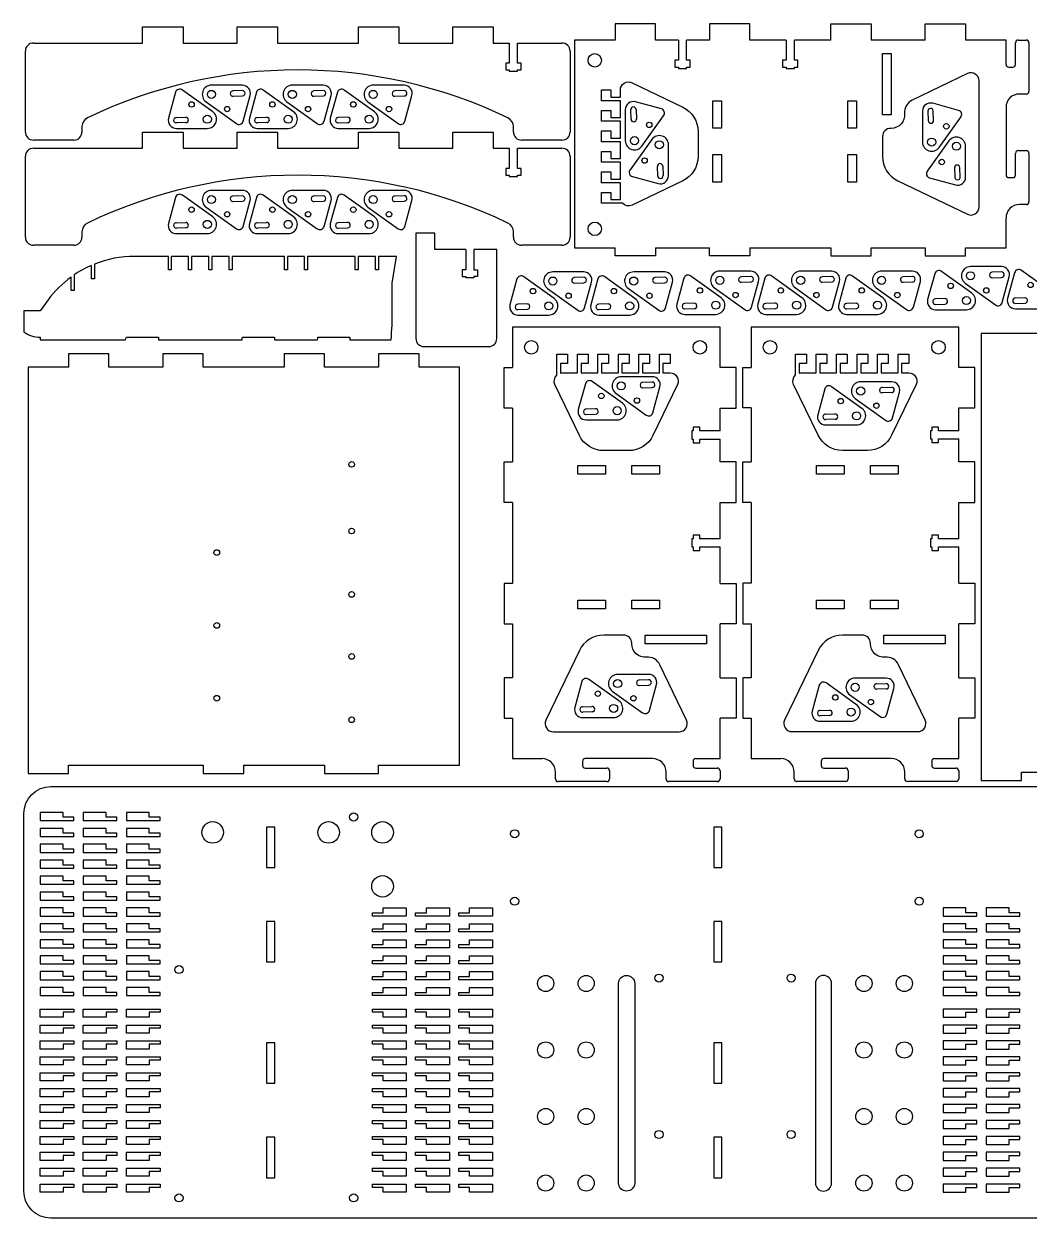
# Model space of a CAD drawing. Header units: millimetres. Extents: x 4 to 798, y 4 to 448.
# Drawn here: x 4.3 to 377.1, y 5.3 to 448.1 of the extents above; entities that cross this region are included whole.
import ezdxf

# ---------------------------------------------------------------- set-up
doc = ezdxf.new("R2010")
doc.units = ezdxf.units.MM
doc.layers.get('0').update_dxf_attribs({"linetype": 'CONTINUOUS'})

msp = doc.modelspace()

# ---------------------------------------------------------------- linework, layer by layer
for p, q in [((223.55, 448.09), (223.55, 442.09)), ((238.55, 448.09), (223.55, 448.09)), ((238.55, 442.09), (238.55, 448.09)), ((258.55, 448.09), (258.55, 442.09)), ((273.55, 448.09), (258.55, 448.09)), ((273.55, 442.09), (273.55, 448.09)), ((303.55, 442.09), (303.55, 448.09)), ((303.55, 448.09), (318.55, 448.09)), ((318.55, 448.09), (318.55, 442.09)), ((338.55, 442.09), (338.55, 448.09)), ((338.55, 448.09), (353.55, 448.09)), ((353.55, 448.09), (353.55, 442.09)), ((48.38, 447), (63.38, 447)), ((48.38, 441), (48.38, 447)), ((63.38, 447), (63.38, 441)), ((83.38, 447), (98.38, 447)), ((83.38, 441), (83.38, 447)), ((98.38, 447), (98.38, 441)), ((128.38, 447), (143.38, 447)), ((128.38, 441), (128.38, 447)), ((143.38, 447), (143.38, 441)), ((163.38, 447), (178.38, 447)), ((163.38, 441), (163.38, 447)), ((178.38, 447), (178.38, 441)), ((7.88, 441), (48.38, 441)), ((63.38, 441), (83.38, 441)), ((98.38, 441), (128.38, 441)), ((143.38, 441), (163.38, 441)), ((178.38, 441), (184.33, 441)), ((184.33, 441), (184.33, 433.5)), ((187.43, 441), (203.88, 441)), ((187.43, 433.5), (187.43, 441)), ((208.55, 442.09), (208.55, 365.09)), ((223.55, 442.09), (208.55, 442.09)), ((247.05, 442.09), (238.55, 442.09)), ((247.05, 442.09), (247.05, 434.59)), ((250.05, 434.59), (250.05, 442.09)), ((258.55, 442.09), (250.05, 442.09)), ((287.05, 442.09), (273.55, 442.09)), ((287.05, 442.09), (287.05, 434.59)), ((290.05, 434.59), (290.05, 442.09)), ((303.55, 442.09), (290.05, 442.09)), ((338.55, 442.09), (318.55, 442.09)), ((368.55, 442.09), (353.55, 442.09)), ((368.55, 433.09), (368.55, 442.09)), ((372.05, 433.09), (372.05, 441.09)), ((373.05, 442.09), (376.05, 442.09)), ((377.05, 441.09), (377.05, 423.09)), ((4.88, 408), (4.88, 438)), ((206.88, 438), (206.88, 408)), ((245.7, 434.59), (245.7, 432.09)), ((247.05, 434.59), (245.7, 434.59)), ((251.4, 434.59), (250.05, 434.59)), ((251.4, 432.09), (251.4, 434.59)), ((285.7, 434.59), (285.7, 432.09)), ((287.05, 434.59), (285.7, 434.59)), ((291.4, 434.59), (290.05, 434.59)), ((291.4, 432.09), (291.4, 434.59)), ((322.75, 414.36), (322.75, 437.09)), ((322.75, 437.09), (325.95, 437.09)), ((325.95, 437.09), (325.95, 414.36)), ((183.03, 433.5), (183.03, 431)), ((184.33, 433.5), (183.03, 433.5)), ((183.03, 431), (184.33, 431)), ((184.33, 431), (184.33, 430.5)), ((184.33, 430.5), (187.43, 430.5)), ((188.73, 433.5), (187.43, 433.5)), ((187.43, 431), (188.73, 431)), ((187.43, 430.5), (187.43, 431)), ((188.73, 431), (188.73, 433.5)), ((245.7, 432.09), (247.05, 432.09)), ((247.05, 432.09), (247.05, 431.59)), ((247.05, 431.59), (250.05, 431.59)), ((250.05, 431.59), (250.05, 432.09)), ((250.05, 432.09), (251.4, 432.09)), ((285.7, 432.09), (287.05, 432.09)), ((287.05, 432.09), (287.05, 431.59)), ((287.05, 431.59), (288.55, 431.59)), ((288.55, 431.59), (290.05, 431.59)), ((290.05, 431.59), (290.05, 432.09)), ((290.05, 432.09), (291.4, 432.09)), ((369.55, 432.09), (371.05, 432.09)), ((376.05, 422.09), (373.55, 422.09)), ((229.49, 412.75), (229.37, 416.24)), ((231.37, 416.31), (231.49, 412.82)), ((368.55, 417.09), (368.55, 392.09)), ((60.84, 413.35), (64.34, 413.47)), ((90.84, 413.35), (94.34, 413.47)), ((325.95, 414.36), (322.75, 414.36)), ((25.88, 410), (25.88, 408)), ((48.38, 408), (63.38, 408)), ((48.38, 402), (48.38, 408)), ((64.41, 411.47), (60.91, 411.35)), ((63.38, 408), (63.38, 402)), ((83.38, 408), (98.38, 408)), ((83.38, 402), (83.38, 408)), ((94.41, 411.47), (90.91, 411.35)), ((98.38, 408), (98.38, 402)), ((128.38, 408), (143.38, 408)), ((128.38, 402), (128.38, 408)), ((143.38, 408), (143.38, 402)), ((163.38, 408), (178.38, 408)), ((163.38, 402), (163.38, 408)), ((178.38, 408), (178.38, 402)), ((185.88, 408), (185.88, 410)), ((22.88, 405), (7.88, 405)), ((203.88, 405), (188.88, 405)), ((4.88, 369), (4.88, 399)), ((7.88, 402), (48.38, 402)), ((63.38, 402), (83.38, 402)), ((98.38, 402), (128.38, 402)), ((143.38, 402), (163.38, 402)), ((178.38, 402), (184.33, 402)), ((184.33, 402), (184.33, 394.5)), ((187.43, 402), (203.88, 402)), ((187.43, 394.5), (187.43, 402)), ((206.88, 399), (206.88, 369)), ((372.05, 392.09), (372.05, 400.09)), ((373.05, 401.09), (376.05, 401.09)), ((377.05, 400.09), (377.05, 382.09)), ((183.03, 394.5), (183.03, 392)), ((184.33, 394.5), (183.03, 394.5)), ((188.73, 394.5), (187.43, 394.5)), ((188.73, 392), (188.73, 394.5)), ((239.37, 391.75), (239.25, 395.25)), ((241.25, 395.32), (241.37, 391.82)), ((183.03, 392), (184.33, 392)), ((184.33, 392), (184.33, 391.5)), ((184.33, 391.5), (187.43, 391.5)), ((187.43, 392), (188.73, 392)), ((187.43, 391.5), (187.43, 392)), ((369.55, 391.09), (371.05, 391.09)), ((376.05, 381.09), (373.55, 381.09)), ((60.84, 374.35), (64.34, 374.47)), ((64.41, 372.47), (60.91, 372.35)), ((90.84, 374.35), (94.34, 374.47)), ((94.41, 372.47), (90.91, 372.35)), ((368.55, 365.09), (368.55, 376.09)), ((25.88, 371), (25.88, 369)), ((156.7, 370.45), (149.7, 370.45)), ((149.7, 370.45), (149.7, 331.45)), ((156.7, 364.45), (156.7, 370.45)), ((185.88, 369), (185.88, 371)), ((22.88, 366), (7.88, 366)), ((168.2, 364.45), (156.7, 364.45)), ((168.2, 364.45), (168.2, 356.95)), ((171.2, 364.45), (171.2, 356.95)), ((179.7, 364.45), (171.2, 364.45)), ((179.7, 331.45), (179.7, 364.45)), ((203.88, 366), (188.88, 366)), ((208.55, 365.09), (223.55, 365.09)), ((223.55, 362.09), (223.55, 365.09)), ((238.55, 365.09), (258.55, 365.09)), ((238.55, 365.09), (238.55, 362.09)), ((258.55, 362.09), (258.55, 365.09)), ((273.55, 365.09), (303.55, 365.09)), ((273.55, 365.09), (273.55, 362.09)), ((303.55, 365.09), (303.55, 362.09)), ((318.55, 365.09), (338.55, 365.09)), ((318.55, 362.09), (318.55, 365.09)), ((338.55, 365.09), (338.55, 362.09)), ((353.55, 365.09), (368.55, 365.09)), ((353.55, 362.09), (353.55, 365.09)), ((238.55, 362.09), (223.55, 362.09)), ((273.55, 362.09), (258.55, 362.09)), ((303.55, 362.09), (318.55, 362.09)), ((338.55, 362.09), (353.55, 362.09)), ((168.2, 356.95), (166.85, 356.95)), ((166.85, 356.95), (166.85, 354.45)), ((166.85, 354.45), (168.2, 354.45)), ((168.2, 354.45), (168.2, 353.95)), ((171.2, 356.95), (172.55, 356.95)), ((171.2, 354.45), (171.2, 353.95)), ((172.55, 354.45), (171.2, 354.45)), ((172.55, 356.95), (172.55, 354.45)), ((171.2, 353.95), (168.2, 353.95)), ((185.49, 335.67), (185.49, 320.67)), ((262.49, 335.67), (185.49, 335.67)), ((262.49, 320.67), (262.49, 335.67)), ((274, 335.69), (274, 320.69)), ((351, 335.69), (274, 335.69)), ((351, 320.69), (351, 335.69)), ((152.7, 328.45), (176.7, 328.45)), ((182.49, 305.67), (182.49, 320.67)), ((182.49, 320.67), (185.49, 320.67)), ((268.49, 320.67), (262.49, 320.67)), ((268.49, 305.67), (268.49, 320.67)), ((271, 305.69), (271, 320.69)), ((271, 320.69), (274, 320.69)), ((357, 320.69), (351, 320.69)), ((357, 305.69), (357, 320.69)), ((322.6, 313.26), (326.1, 313.38)), ((326.17, 311.38), (322.67, 311.26)), ((185.49, 305.67), (182.49, 305.67)), ((185.49, 305.67), (185.49, 285.67)), ((262.49, 305.67), (268.49, 305.67)), ((262.49, 297.17), (262.49, 305.67)), ((274, 305.69), (271, 305.69)), ((274, 305.69), (274, 285.69)), ((351, 305.69), (357, 305.69)), ((351, 297.19), (351, 305.69)), ((301.6, 303.37), (305.1, 303.5)), ((305.17, 301.5), (301.67, 301.38)), ((252.49, 297.17), (251.99, 297.17)), ((251.99, 297.17), (251.99, 294.17)), ((252.49, 298.52), (252.49, 297.17)), ((254.99, 298.52), (252.49, 298.52)), ((254.99, 297.17), (254.99, 298.52)), ((262.49, 297.17), (254.99, 297.17)), ((341, 297.19), (340.5, 297.19)), ((340.5, 297.19), (340.5, 294.19)), ((341, 298.54), (341, 297.19)), ((343.5, 298.54), (341, 298.54)), ((343.5, 297.19), (343.5, 298.54)), ((351, 297.19), (343.5, 297.19)), ((251.99, 294.17), (252.49, 294.17)), ((252.49, 294.17), (252.49, 292.82)), ((252.49, 292.82), (254.99, 292.82)), ((254.99, 292.82), (254.99, 294.17)), ((254.99, 294.17), (262.49, 294.17)), ((262.49, 285.67), (262.49, 294.17)), ((340.5, 294.19), (341, 294.19)), ((341, 294.19), (341, 292.84)), ((341, 292.84), (343.5, 292.84)), ((343.5, 292.84), (343.5, 294.19)), ((343.5, 294.19), (351, 294.19)), ((351, 285.69), (351, 294.19)), ((182.49, 270.67), (182.49, 285.67)), ((182.49, 285.67), (185.49, 285.67)), ((268.49, 285.67), (262.49, 285.67)), ((268.49, 270.67), (268.49, 285.67)), ((271, 270.69), (271, 285.69)), ((271, 285.69), (274, 285.69)), ((357, 285.69), (351, 285.69)), ((357, 270.69), (357, 285.69)), ((185.49, 270.67), (182.49, 270.67)), ((185.49, 270.67), (185.49, 240.67)), ((262.49, 270.67), (268.49, 270.67)), ((262.49, 257.17), (262.49, 270.67)), ((274, 270.69), (271, 270.69)), ((274, 270.69), (274, 240.69)), ((351, 270.69), (357, 270.69)), ((351, 257.19), (351, 270.69)), ((251.99, 257.17), (251.99, 255.67)), ((252.49, 257.17), (251.99, 257.17)), ((252.49, 258.52), (252.49, 257.17)), ((254.99, 258.52), (252.49, 258.52)), ((254.99, 257.17), (254.99, 258.52)), ((262.49, 257.17), (254.99, 257.17)), ((340.5, 257.19), (340.5, 255.69)), ((341, 257.19), (340.5, 257.19)), ((341, 258.54), (341, 257.19)), ((343.5, 258.54), (341, 258.54)), ((343.5, 257.19), (343.5, 258.54)), ((351, 257.19), (343.5, 257.19)), ((251.99, 255.67), (251.99, 254.17)), ((251.99, 254.17), (252.49, 254.17)), ((252.49, 254.17), (252.49, 252.82)), ((252.49, 252.82), (254.99, 252.82)), ((254.99, 254.17), (262.49, 254.17)), ((254.99, 252.82), (254.99, 254.17)), ((262.49, 240.67), (262.49, 254.17)), ((340.5, 255.69), (340.5, 254.19)), ((340.5, 254.19), (341, 254.19)), ((341, 254.19), (341, 252.84)), ((341, 252.84), (343.5, 252.84)), ((343.5, 254.19), (351, 254.19)), ((343.5, 252.84), (343.5, 254.19)), ((351, 240.69), (351, 254.19)), ((182.49, 240.67), (182.49, 225.67)), ((185.49, 240.67), (182.49, 240.67)), ((262.49, 240.67), (268.49, 240.67)), ((268.49, 240.67), (268.49, 225.67)), ((271, 240.69), (271, 225.69)), ((274, 240.69), (271, 240.69)), ((351, 240.69), (357, 240.69)), ((357, 240.69), (357, 225.69)), ((182.49, 225.67), (185.49, 225.67)), ((185.49, 225.67), (185.49, 205.67)), ((234.76, 221.47), (257.49, 221.47)), ((234.76, 218.27), (234.76, 221.47)), ((257.49, 221.47), (257.49, 218.27)), ((268.49, 225.67), (262.49, 225.67)), ((262.49, 205.67), (262.49, 225.67)), ((271, 225.69), (274, 225.69)), ((274, 225.69), (274, 205.69)), ((323.27, 221.49), (346, 221.49)), ((323.27, 218.29), (323.27, 221.49)), ((346, 221.49), (346, 218.29)), ((357, 225.69), (351, 225.69)), ((351, 205.69), (351, 225.69)), ((257.49, 218.27), (234.76, 218.27)), ((346, 218.29), (323.27, 218.29)), ((182.49, 205.67), (182.49, 190.67)), ((185.49, 205.67), (182.49, 205.67)), ((262.49, 205.67), (268.49, 205.67)), ((268.49, 205.67), (268.49, 190.67)), ((271, 205.69), (271, 190.69)), ((274, 205.69), (271, 205.69)), ((351, 205.69), (357, 205.69)), ((357, 205.69), (357, 190.69)), ((320.55, 203.4), (324.05, 203.52)), ((324.12, 201.52), (320.62, 201.4)), ((211.5, 194.9), (215, 195.02)), ((182.49, 190.67), (185.49, 190.67)), ((185.49, 190.67), (185.49, 175.67)), ((215.07, 193.03), (211.57, 192.9)), ((268.49, 190.67), (262.49, 190.67)), ((262.49, 175.67), (262.49, 190.67)), ((271, 190.69), (274, 190.69)), ((274, 190.69), (274, 175.69)), ((299.56, 193.52), (303.06, 193.64)), ((303.13, 191.64), (299.63, 191.52)), ((357, 190.69), (351, 190.69)), ((351, 175.69), (351, 190.69)), ((185.49, 175.67), (196.49, 175.67)), ((211.49, 174.67), (211.49, 173.17)), ((237.49, 175.67), (212.49, 175.67)), ((252.49, 174.67), (252.49, 173.17)), ((253.49, 175.67), (262.49, 175.67)), ((274, 175.69), (285, 175.69)), ((300, 174.69), (300, 173.19)), ((326, 175.69), (301, 175.69)), ((341, 174.69), (341, 173.19)), ((342, 175.69), (351, 175.69)), ((201.49, 168.17), (201.49, 170.67)), ((212.49, 172.17), (220.49, 172.17)), ((221.49, 171.17), (221.49, 168.17)), ((242.49, 168.17), (242.49, 170.67)), ((253.49, 172.17), (261.49, 172.17)), ((262.49, 171.17), (262.49, 168.17)), ((290, 168.19), (290, 170.69)), ((301, 172.19), (309, 172.19)), ((310, 171.19), (310, 168.19)), ((331, 168.19), (331, 170.69)), ((342, 172.19), (350, 172.19)), ((351, 171.19), (351, 168.19)), ((220.49, 167.17), (202.49, 167.17)), ((261.49, 167.17), (243.49, 167.17)), ((309, 167.19), (291, 167.19)), ((350, 167.19), (332, 167.19))]:
    msp.add_line(p, q)
for points in [[(325.95, 409.36), (325.75, 409.36, 0.414214), (322.75, 406.36), (322.75, 398.96, 0.288166), (328.41, 389.95), (354.25, 377.52, 0.552594), (358.55, 380.22), (358.55, 426.95, 0.552594), (354.25, 429.66), (333.74, 419.79, 0.31341), (330.93, 414.82, -0.441601)], [(71.9, 419.19), (83.13, 411.15, 0.537195), (85.66, 411.99), (88.26, 421.57, 0.494316), (85.37, 425.35), (73.88, 425.35, 0.729126)], [(101.9, 419.19), (113.13, 411.15, 0.537195), (115.66, 411.99), (118.26, 421.57, 0.494316), (115.37, 425.35), (103.88, 425.35, 0.729126)], [(131.9, 419.19), (143.13, 411.15, 0.537195), (145.66, 411.99), (148.26, 421.57, 0.494316), (145.37, 425.35), (133.88, 425.35, 0.729126)], [(226.32, 381.58), (218.55, 381.58), (218.55, 385.58), (222.05, 385.58), (222.05, 382.93), (225.62, 382.93, -0.055203), (225.55, 383.59), (225.55, 389.18), (218.55, 389.18), (218.55, 393.18), (222.05, 393.18), (222.05, 390.53), (225.55, 390.53), (225.55, 396.78), (218.55, 396.78), (218.55, 400.78), (222.05, 400.78), (222.05, 398.13), (225.55, 398.13), (225.55, 404.38), (218.55, 404.38), (218.55, 408.38), (222.05, 408.38), (222.05, 405.73), (225.55, 405.73), (225.55, 411.98), (218.55, 411.98), (218.55, 415.98), (222.05, 415.98), (222.05, 413.33), (225.55, 413.33), (225.55, 419.58), (218.55, 419.58), (218.55, 423.58), (222.05, 423.58), (222.05, 420.93), (225.55, 420.93), (225.55, 423.58, -0.552594), (229.85, 426.29), (248.68, 417.22, -0.288166), (254.35, 408.21), (254.35, 398.96, -0.288166), (248.68, 389.95), (229.85, 380.89, -0.333259)], [(74.35, 415.52), (63.12, 423.56, 0.537195), (60.59, 422.72), (57.98, 413.14, 0.494316), (60.88, 409.35), (72.37, 409.35, 0.729126)], [(85.33, 423.35), (81.84, 423.23, 1), (81.91, 421.23), (85.4, 421.36, 1)], [(104.35, 415.52), (93.12, 423.56, 0.537195), (90.59, 422.72), (87.98, 413.14, 0.494316), (90.88, 409.35), (102.37, 409.35, 0.729126)], [(115.33, 423.35), (111.84, 423.23, 1), (111.91, 421.23), (115.4, 421.36, 1)], [(134.35, 415.52), (123.12, 423.56, 0.537195), (120.59, 422.72), (117.98, 413.14, 0.494316), (120.88, 409.35), (132.37, 409.35, 0.729126)], [(145.33, 423.35), (141.84, 423.23, 1), (141.91, 421.23), (145.4, 421.36, 1)], [(233.54, 402.81), (241.58, 414.04, 0.537195), (240.74, 416.57), (231.16, 419.17, 0.494316), (227.37, 416.28), (227.37, 404.79, 0.729126)], [(343.73, 402.27), (351.77, 413.5, 0.537195), (350.93, 416.03), (341.35, 418.64, 0.494316), (337.56, 415.74), (337.56, 404.25, 0.729126)], [(339.56, 415.71), (339.68, 412.21, 1), (341.68, 412.28), (341.56, 415.78, 1)], [(120.91, 411.35), (124.41, 411.47, 1), (124.34, 413.47), (120.84, 413.35, 1)], [(237.21, 405.26), (229.17, 394.03, 0.537195), (230, 391.5), (239.59, 388.89, 0.494316), (243.37, 391.79), (243.37, 403.28, 0.729126)], [(347.4, 404.72), (339.36, 393.49, 0.537195), (340.2, 390.96), (349.78, 388.36, 0.494316), (353.56, 391.25), (353.56, 402.74, 0.729126)], [(351.56, 391.29), (351.44, 394.78, 1), (349.44, 394.71), (349.56, 391.22, 1)], [(71.9, 380.19), (83.13, 372.15, 0.537195), (85.66, 372.99), (88.26, 382.57, 0.494316), (85.37, 386.35), (73.88, 386.35, 0.729126)], [(101.9, 380.19), (113.13, 372.15, 0.537195), (115.66, 372.99), (118.26, 382.57, 0.494316), (115.37, 386.35), (103.88, 386.35, 0.729126)], [(131.9, 380.19), (143.13, 372.15, 0.537195), (145.66, 372.99), (148.26, 382.57, 0.494316), (145.37, 386.35), (133.88, 386.35, 0.729126)], [(74.35, 376.52), (63.12, 384.56, 0.537195), (60.59, 383.72), (57.98, 374.14, 0.494316), (60.88, 370.35), (72.37, 370.35, 0.729126)], [(85.33, 384.35), (81.84, 384.23, 1), (81.91, 382.23), (85.4, 382.36, 1)], [(104.35, 376.52), (93.12, 384.56, 0.537195), (90.59, 383.72), (87.98, 374.14, 0.494316), (90.88, 370.35), (102.37, 370.35, 0.729126)], [(115.33, 384.35), (111.84, 384.23, 1), (111.91, 382.23), (115.4, 382.36, 1)], [(134.35, 376.52), (123.12, 384.56, 0.537195), (120.59, 383.72), (117.98, 374.14, 0.494316), (120.88, 370.35), (132.37, 370.35, 0.729126)], [(145.33, 384.35), (141.84, 384.23, 1), (141.91, 382.23), (145.4, 382.36, 1)], [(120.91, 372.35), (124.41, 372.47, 1), (124.34, 374.47), (120.84, 374.35, 1)], [(108.44, 356.9), (108.44, 361.9), (102.04, 361.9), (102.04, 356.9), (100.94, 356.9), (100.94, 361.9), (81.52, 361.9), (81.52, 356.9), (80.42, 356.9), (80.42, 361.9), (74.02, 361.9), (74.02, 356.9), (72.92, 356.9), (72.92, 361.9), (66.52, 361.9), (66.52, 356.9), (65.42, 356.9), (65.42, 361.9), (59.02, 361.9), (59.02, 356.9), (57.92, 356.9), (57.92, 361.9), (45.42, 361.9, 0.095947), (30.49, 359.01), (30.49, 353.55), (29.39, 353.55), (29.39, 358.55, 0.045774), (22.99, 355.02), (22.99, 349.24), (21.89, 349.24), (21.89, 354.24, 0.075555), (13.34, 345.79), (10.34, 341.76), (4.34, 341.76), (4.34, 333.94, 0.165039), (10.34, 331.9), (10.34, 330.9), (42.04, 330.9, 0.007846), (42.37, 331.9), (54.22, 331.9), (54.22, 330.9), (85.23, 330.9, 0.003335), (85.37, 331.9), (97.22, 331.9), (97.22, 330.9), (113.26, 330.9, 0.002428), (113.37, 331.9), (125.22, 331.9), (125.22, 330.9), (140.51, 330.9, 0.02108), (140.96, 341.9), (140.96, 351.9), (142.46, 361.9), (135.82, 361.9), (135.82, 356.9), (134.72, 356.9), (134.72, 361.9), (128.32, 361.9), (128.32, 356.9), (127.22, 356.9), (127.22, 361.9), (109.54, 361.9), (109.54, 356.9)], [(200.96, 346.3), (189.74, 354.34, 0.537195), (187.2, 353.51), (184.6, 343.93, 0.494316), (187.49, 340.14), (198.99, 340.14, 0.729126)], [(198.51, 349.98), (209.74, 341.93, 0.537195), (212.27, 342.77), (214.88, 352.35, 0.494316), (211.98, 356.14), (200.49, 356.14, 0.729126)], [(230.96, 346.3), (219.74, 354.34, 0.537195), (217.2, 353.51), (214.6, 343.93, 0.494316), (217.49, 340.14), (228.99, 340.14, 0.729126)], [(228.51, 349.98), (239.74, 341.93, 0.537195), (242.27, 342.77), (244.88, 352.35, 0.494316), (241.98, 356.14), (230.49, 356.14, 0.729126)], [(262.87, 346.56), (251.65, 354.61, 0.537195), (249.11, 353.77), (246.51, 344.19, 0.494316), (249.4, 340.4), (260.9, 340.4, 0.729126)], [(260.42, 350.24), (271.65, 342.19, 0.537195), (274.18, 343.03), (276.79, 352.61, 0.494316), (273.89, 356.4), (262.4, 356.4, 0.729126)], [(273.86, 354.4), (270.36, 354.28, 1), (270.43, 352.28), (273.93, 352.4, 1)], [(292.87, 346.56), (281.65, 354.61, 0.537195), (279.11, 353.77), (276.51, 344.19, 0.494316), (279.4, 340.4), (290.9, 340.4, 0.729126)], [(290.42, 350.24), (301.65, 342.19, 0.537195), (304.18, 343.03), (306.79, 352.61, 0.494316), (303.89, 356.4), (292.4, 356.4, 0.729126)], [(303.86, 354.4), (300.36, 354.28, 1), (300.43, 352.28), (303.93, 352.4, 1)], [(322.87, 346.56), (311.65, 354.61, 0.537195), (309.11, 353.77), (306.51, 344.19, 0.494316), (309.4, 340.4), (320.9, 340.4, 0.729126)], [(320.42, 350.24), (331.65, 342.19, 0.537195), (334.18, 343.03), (336.79, 352.61, 0.494316), (333.89, 356.4), (322.4, 356.4, 0.729126)], [(333.86, 354.4), (330.36, 354.28, 1), (330.43, 352.28), (333.93, 352.4, 1)], [(355.85, 348.27), (344.62, 356.31, 0.537195), (342.09, 355.48), (339.49, 345.89, 0.494316), (342.38, 342.11), (353.87, 342.11, 0.729126)], [(353.4, 351.94), (364.63, 343.9, 0.537195), (367.16, 344.74), (369.77, 354.32, 0.494316), (366.87, 358.11), (355.38, 358.11, 0.729126)], [(366.84, 356.11), (363.34, 355.99, 1), (363.41, 353.99), (366.91, 354.11, 1)], [(385.49, 348.61), (374.26, 356.65, 0.537195), (371.73, 355.81), (369.13, 346.23, 0.494316), (372.02, 342.44), (383.51, 342.44, 0.729126)], [(211.95, 354.14), (208.45, 354.02, 1), (208.52, 352.02), (212.02, 352.14, 1)], [(241.95, 354.14), (238.45, 354.02, 1), (238.52, 352.02), (242.02, 352.14, 1)], [(342.41, 344.11), (345.91, 344.23, 1), (345.84, 346.23), (342.35, 346.11, 1)], [(372.06, 344.44), (375.55, 344.56, 1), (375.48, 346.56), (371.99, 346.44, 1)], [(187.53, 342.14), (191.02, 342.26, 1), (190.95, 344.26), (187.46, 344.14, 1)], [(217.53, 342.14), (221.02, 342.26, 1), (220.95, 344.26), (217.46, 344.14, 1)], [(249.44, 342.4), (252.94, 342.52, 1), (252.87, 344.52), (249.37, 344.4, 1)], [(279.44, 342.4), (282.94, 342.52, 1), (282.87, 344.52), (279.37, 344.4, 1)], [(309.44, 342.4), (312.94, 342.52, 1), (312.87, 344.52), (309.37, 344.4, 1)], [(201.99, 317.9), (201.99, 325.67), (205.99, 325.67), (205.99, 322.17), (203.34, 322.17), (203.34, 318.6, -0.055203), (203.99, 318.67), (209.59, 318.67), (209.59, 325.67), (213.59, 325.67), (213.59, 322.17), (210.94, 322.17), (210.94, 318.67), (217.19, 318.67), (217.19, 325.67), (221.19, 325.67), (221.19, 322.17), (218.54, 322.17), (218.54, 318.67), (224.79, 318.67), (224.79, 325.67), (228.79, 325.67), (228.79, 322.17), (226.14, 322.17), (226.14, 318.67), (232.39, 318.67), (232.39, 325.67), (236.39, 325.67), (236.39, 322.17), (233.74, 322.17), (233.74, 318.67), (239.99, 318.67), (239.99, 325.67), (243.99, 325.67), (243.99, 322.17), (241.34, 322.17), (241.34, 318.67), (243.99, 318.67, -0.552594), (246.69, 314.37), (237.62, 295.54, -0.288166), (228.61, 289.87), (219.36, 289.87, -0.288166), (210.35, 295.54), (201.29, 314.37, -0.333259)], [(290.5, 317.92), (290.5, 325.69), (294.5, 325.69), (294.5, 322.19), (291.85, 322.19), (291.85, 318.62, -0.055203), (292.5, 318.69), (298.1, 318.69), (298.1, 325.69), (302.1, 325.69), (302.1, 322.19), (299.45, 322.19), (299.45, 318.69), (305.7, 318.69), (305.7, 325.69), (309.7, 325.69), (309.7, 322.19), (307.05, 322.19), (307.05, 318.69), (313.3, 318.69), (313.3, 325.69), (317.3, 325.69), (317.3, 322.19), (314.65, 322.19), (314.65, 318.69), (320.9, 318.69), (320.9, 325.69), (324.9, 325.69), (324.9, 322.19), (322.25, 322.19), (322.25, 318.69), (328.5, 318.69), (328.5, 325.69), (332.5, 325.69), (332.5, 322.19), (329.85, 322.19), (329.85, 318.69), (332.5, 318.69, -0.552594), (335.2, 314.39), (326.14, 295.56, -0.288166), (317.13, 289.89), (307.88, 289.89, -0.288166), (298.87, 295.56), (289.8, 314.39, -0.333259)], [(226.31, 307.45), (215.08, 315.49, 0.537195), (212.55, 314.65), (209.94, 305.07, 0.494316), (212.84, 301.28), (224.33, 301.28, 0.729126)], [(223.86, 311.12), (235.09, 303.08, 0.537195), (237.62, 303.92), (240.23, 313.5, 0.494316), (237.33, 317.29), (225.84, 317.28, 0.729126)], [(237.3, 315.28), (233.8, 315.16, 1), (233.87, 313.16), (237.37, 313.29, 1)], [(312.66, 309.21), (323.89, 301.17, 0.537195), (326.42, 302.01), (329.03, 311.59, 0.494316), (326.13, 315.38), (314.64, 315.38, 0.729126)], [(315.11, 305.54), (303.88, 313.58, 0.537195), (301.35, 312.74), (298.74, 303.16, 0.494316), (301.64, 299.38), (313.13, 299.38, 0.729126)], [(212.87, 303.28), (216.37, 303.41, 1), (216.3, 305.4), (212.8, 305.28, 1)], [(229.76, 218.27), (229.76, 218.47, 0.414214), (226.76, 221.47), (219.36, 221.47, 0.288166), (210.35, 215.81), (197.92, 189.97, 0.552594), (200.62, 185.67), (247.35, 185.67, 0.552594), (250.06, 189.97), (240.19, 210.49, 0.31341), (235.22, 213.3, -0.441601)], [(318.27, 218.29), (318.27, 218.49, 0.414214), (315.27, 221.49), (307.88, 221.49, 0.288166), (298.87, 215.83), (286.43, 189.99, 0.552594), (289.14, 185.69), (335.87, 185.69, 0.552594), (338.57, 189.99), (328.7, 210.5, 0.31341), (323.73, 213.31, -0.441601)], [(225.01, 197.07), (213.78, 205.11, 0.537195), (211.25, 204.27), (208.64, 194.69, 0.494316), (211.54, 190.9), (223.03, 190.9, 0.729126)], [(222.55, 200.74), (233.78, 192.7, 0.537195), (236.32, 193.54), (238.92, 203.12, 0.494316), (236.03, 206.91), (224.53, 206.9, 0.729126)], [(235.99, 204.9), (232.49, 204.78, 1), (232.56, 202.78), (236.06, 202.91, 1)], [(313.07, 195.68), (301.84, 203.72, 0.537195), (299.31, 202.88), (296.7, 193.3, 0.494316), (299.6, 189.52), (311.09, 189.52, 0.729126)], [(310.61, 199.35), (321.84, 191.31, 0.537195), (324.38, 192.15), (326.98, 201.73, 0.494316), (324.09, 205.52), (312.59, 205.52, 0.729126)], [(518.95, 155.32), (518.95, 15.32, -0.414214), (508.95, 5.32), (14.35, 5.32, -0.414214), (4.35, 15.32), (4.35, 155.32, -0.414214), (14.35, 165.32), (508.95, 165.32, -0.414214)], [(230.85, 92.32), (230.85, 18.32, -1), (224.85, 18.32), (224.85, 92.32, -1)], [(297.85, 92.32), (297.85, 18.32, 1), (303.85, 18.32), (303.85, 92.32, 1)]]:
    msp.add_lwpolyline(points, format="xyb", close=True)
for points in [[(259.85, 409.41), (259.85, 419.61), (263.05, 419.61), (263.05, 409.41)], [(313.05, 419.61), (313.05, 409.41), (309.85, 409.41), (309.85, 419.61)], [(259.85, 399.61), (263.05, 399.61), (263.05, 389.41), (259.85, 389.41)], [(309.85, 399.61), (313.05, 399.61), (313.05, 389.41), (309.85, 389.41)], [(35.88, 325.79), (20.88, 325.79), (20.88, 320.79), (5.88, 320.79), (5.88, 170.12), (20.88, 170.12), (20.88, 173.22), (70.88, 173.22), (70.88, 170.12), (85.88, 170.12), (85.88, 173.22), (115.88, 173.22), (115.88, 170.12), (135.88, 170.12), (135.88, 173.22), (165.88, 173.22), (165.88, 320.79), (150.88, 320.79), (150.88, 325.79), (135.88, 325.79), (135.88, 320.79), (115.88, 320.79), (115.88, 325.79), (100.88, 325.79), (100.88, 320.79), (70.88, 320.79), (70.88, 325.79), (55.88, 325.79), (55.88, 320.79), (35.88, 320.79)], [(220.01, 284.37), (220.01, 281.17), (209.81, 281.17), (209.81, 284.37)], [(229.81, 284.37), (240.01, 284.37), (240.01, 281.17), (229.81, 281.17)], [(308.52, 284.39), (308.52, 281.19), (298.32, 281.19), (298.32, 284.39)], [(318.32, 284.39), (328.52, 284.39), (328.52, 281.19), (318.32, 281.19)], [(220.01, 234.37), (220.01, 231.17), (209.81, 231.17), (209.81, 234.37)], [(240.01, 231.17), (229.81, 231.17), (229.81, 234.37), (240.01, 234.37)], [(308.52, 234.39), (308.52, 231.19), (298.32, 231.19), (298.32, 234.39)], [(328.52, 231.19), (318.32, 231.19), (318.32, 234.39), (328.52, 234.39)], [(18.85, 155.72), (10.35, 155.72), (10.35, 152.72), (22.85, 152.72), (22.85, 153.92), (18.85, 153.92)], [(34.85, 155.72), (26.35, 155.72), (26.35, 152.72), (38.85, 152.72), (38.85, 153.92), (34.85, 153.92)], [(50.85, 155.72), (42.35, 155.72), (42.35, 152.72), (54.85, 152.72), (54.85, 153.92), (50.85, 153.92)], [(18.85, 149.82), (10.35, 149.82), (10.35, 146.82), (22.85, 146.82), (22.85, 148.02), (18.85, 148.02)], [(34.85, 149.82), (26.35, 149.82), (26.35, 146.82), (38.85, 146.82), (38.85, 148.02), (34.85, 148.02)], [(50.85, 149.82), (42.35, 149.82), (42.35, 146.82), (54.85, 146.82), (54.85, 148.02), (50.85, 148.02)], [(94.35, 150.32), (94.35, 135.32), (97.35, 135.32), (97.35, 150.32)], [(260.15, 150.32), (260.15, 135.32), (263.15, 135.32), (263.15, 150.32)], [(18.85, 143.92), (10.35, 143.92), (10.35, 140.92), (22.85, 140.92), (22.85, 142.12), (18.85, 142.12)], [(34.85, 143.92), (26.35, 143.92), (26.35, 140.92), (38.85, 140.92), (38.85, 142.12), (34.85, 142.12)], [(50.85, 143.92), (42.35, 143.92), (42.35, 140.92), (54.85, 140.92), (54.85, 142.12), (50.85, 142.12)], [(18.85, 138.02), (10.35, 138.02), (10.35, 135.02), (22.85, 135.02), (22.85, 136.22), (18.85, 136.22)], [(34.85, 138.02), (26.35, 138.02), (26.35, 135.02), (38.85, 135.02), (38.85, 136.22), (34.85, 136.22)], [(50.85, 138.02), (42.35, 138.02), (42.35, 135.02), (54.85, 135.02), (54.85, 136.22), (50.85, 136.22)], [(18.85, 132.12), (10.35, 132.12), (10.35, 129.12), (22.85, 129.12), (22.85, 130.32), (18.85, 130.32)], [(34.85, 132.12), (26.35, 132.12), (26.35, 129.12), (38.85, 129.12), (38.85, 130.32), (34.85, 130.32)], [(50.85, 132.12), (42.35, 132.12), (42.35, 129.12), (54.85, 129.12), (54.85, 130.32), (50.85, 130.32)], [(18.85, 126.22), (10.35, 126.22), (10.35, 123.22), (22.85, 123.22), (22.85, 124.42), (18.85, 124.42)], [(34.85, 126.22), (26.35, 126.22), (26.35, 123.22), (38.85, 123.22), (38.85, 124.42), (34.85, 124.42)], [(50.85, 126.22), (42.35, 126.22), (42.35, 123.22), (54.85, 123.22), (54.85, 124.42), (50.85, 124.42)], [(18.85, 120.32), (10.35, 120.32), (10.35, 117.32), (22.85, 117.32), (22.85, 118.52), (18.85, 118.52)], [(34.85, 120.32), (26.35, 120.32), (26.35, 117.32), (38.85, 117.32), (38.85, 118.52), (34.85, 118.52)], [(50.85, 120.32), (42.35, 120.32), (42.35, 117.32), (54.85, 117.32), (54.85, 118.52), (50.85, 118.52)], [(146.12, 120.32), (146.12, 117.32), (133.62, 117.32), (133.62, 118.52), (137.62, 118.52), (137.62, 120.32)], [(162.12, 120.32), (162.12, 117.32), (149.62, 117.32), (149.62, 118.52), (153.62, 118.52), (153.62, 120.32)], [(178.12, 120.32), (178.12, 117.32), (165.62, 117.32), (165.62, 118.52), (169.62, 118.52), (169.62, 120.32)], [(345.18, 120.32), (345.18, 117.32), (357.68, 117.32), (357.68, 118.52), (353.68, 118.52), (353.68, 120.32)], [(361.18, 120.32), (361.18, 117.32), (373.68, 117.32), (373.68, 118.52), (369.68, 118.52), (369.68, 120.32)], [(94.35, 115.32), (94.35, 100.32), (97.35, 100.32), (97.35, 115.32)], [(260.15, 115.32), (260.15, 100.32), (263.15, 100.32), (263.15, 115.32)], [(18.85, 114.42), (10.35, 114.42), (10.35, 111.42), (22.85, 111.42), (22.85, 112.62), (18.85, 112.62)], [(34.85, 114.42), (26.35, 114.42), (26.35, 111.42), (38.85, 111.42), (38.85, 112.62), (34.85, 112.62)], [(50.85, 114.42), (42.35, 114.42), (42.35, 111.42), (54.85, 111.42), (54.85, 112.62), (50.85, 112.62)], [(146.12, 114.42), (146.12, 111.42), (133.62, 111.42), (133.62, 112.62), (137.62, 112.62), (137.62, 114.42)], [(162.12, 114.42), (162.12, 111.42), (149.62, 111.42), (149.62, 112.62), (153.62, 112.62), (153.62, 114.42)], [(178.12, 114.42), (178.12, 111.42), (165.62, 111.42), (165.62, 112.62), (169.62, 112.62), (169.62, 114.42)], [(345.18, 114.42), (345.18, 111.42), (357.68, 111.42), (357.68, 112.62), (353.68, 112.62), (353.68, 114.42)], [(361.18, 114.42), (361.18, 111.42), (373.68, 111.42), (373.68, 112.62), (369.68, 112.62), (369.68, 114.42)], [(18.85, 108.52), (10.35, 108.52), (10.35, 105.52), (22.85, 105.52), (22.85, 106.72), (18.85, 106.72)], [(34.85, 108.52), (26.35, 108.52), (26.35, 105.52), (38.85, 105.52), (38.85, 106.72), (34.85, 106.72)], [(50.85, 108.52), (42.35, 108.52), (42.35, 105.52), (54.85, 105.52), (54.85, 106.72), (50.85, 106.72)], [(146.12, 108.52), (146.12, 105.52), (133.62, 105.52), (133.62, 106.72), (137.62, 106.72), (137.62, 108.52)], [(162.12, 108.52), (162.12, 105.52), (149.62, 105.52), (149.62, 106.72), (153.62, 106.72), (153.62, 108.52)], [(178.12, 108.52), (178.12, 105.52), (165.62, 105.52), (165.62, 106.72), (169.62, 106.72), (169.62, 108.52)], [(345.18, 108.52), (345.18, 105.52), (357.68, 105.52), (357.68, 106.72), (353.68, 106.72), (353.68, 108.52)], [(361.18, 108.52), (361.18, 105.52), (373.68, 105.52), (373.68, 106.72), (369.68, 106.72), (369.68, 108.52)], [(18.85, 102.62), (10.35, 102.62), (10.35, 99.62), (22.85, 99.62), (22.85, 100.82), (18.85, 100.82)], [(34.85, 102.62), (26.35, 102.62), (26.35, 99.62), (38.85, 99.62), (38.85, 100.82), (34.85, 100.82)], [(50.85, 102.62), (42.35, 102.62), (42.35, 99.62), (54.85, 99.62), (54.85, 100.82), (50.85, 100.82)], [(146.12, 102.62), (146.12, 99.62), (133.62, 99.62), (133.62, 100.82), (137.62, 100.82), (137.62, 102.62)], [(162.12, 102.62), (162.12, 99.62), (149.62, 99.62), (149.62, 100.82), (153.62, 100.82), (153.62, 102.62)], [(178.12, 102.62), (178.12, 99.62), (165.62, 99.62), (165.62, 100.82), (169.62, 100.82), (169.62, 102.62)], [(345.18, 102.62), (345.18, 99.62), (357.68, 99.62), (357.68, 100.82), (353.68, 100.82), (353.68, 102.62)], [(361.18, 102.62), (361.18, 99.62), (373.68, 99.62), (373.68, 100.82), (369.68, 100.82), (369.68, 102.62)], [(18.85, 96.72), (10.35, 96.72), (10.35, 93.72), (22.85, 93.72), (22.85, 94.92), (18.85, 94.92)], [(34.85, 96.72), (26.35, 96.72), (26.35, 93.72), (38.85, 93.72), (38.85, 94.92), (34.85, 94.92)], [(50.85, 96.72), (42.35, 96.72), (42.35, 93.72), (54.85, 93.72), (54.85, 94.92), (50.85, 94.92)], [(146.12, 96.72), (146.12, 93.72), (133.62, 93.72), (133.62, 94.92), (137.62, 94.92), (137.62, 96.72)], [(162.12, 96.72), (162.12, 93.72), (149.62, 93.72), (149.62, 94.92), (153.62, 94.92), (153.62, 96.72)], [(178.12, 96.72), (178.12, 93.72), (165.62, 93.72), (165.62, 94.92), (169.62, 94.92), (169.62, 96.72)], [(345.18, 96.72), (345.18, 93.72), (357.68, 93.72), (357.68, 94.92), (353.68, 94.92), (353.68, 96.72)], [(361.18, 96.72), (361.18, 93.72), (373.68, 93.72), (373.68, 94.92), (369.68, 94.92), (369.68, 96.72)], [(18.85, 90.82), (10.35, 90.82), (10.35, 87.82), (22.85, 87.82), (22.85, 89.02), (18.85, 89.02)], [(34.85, 90.82), (26.35, 90.82), (26.35, 87.82), (38.85, 87.82), (38.85, 89.02), (34.85, 89.02)], [(50.85, 90.82), (42.35, 90.82), (42.35, 87.82), (54.85, 87.82), (54.85, 89.02), (50.85, 89.02)], [(146.12, 90.82), (146.12, 87.82), (133.62, 87.82), (133.62, 89.02), (137.62, 89.02), (137.62, 90.82)], [(162.12, 90.82), (162.12, 87.82), (149.62, 87.82), (149.62, 89.02), (153.62, 89.02), (153.62, 90.82)], [(178.12, 90.82), (178.12, 87.82), (165.62, 87.82), (165.62, 89.02), (169.62, 89.02), (169.62, 90.82)], [(345.18, 90.82), (345.18, 87.82), (357.68, 87.82), (357.68, 89.02), (353.68, 89.02), (353.68, 90.82)], [(361.18, 90.82), (361.18, 87.82), (373.68, 87.82), (373.68, 89.02), (369.68, 89.02), (369.68, 90.82)], [(18.85, 79.82), (10.35, 79.82), (10.35, 82.82), (22.85, 82.82), (22.85, 81.62), (18.85, 81.62)], [(34.85, 79.82), (26.35, 79.82), (26.35, 82.82), (38.85, 82.82), (38.85, 81.62), (34.85, 81.62)], [(50.85, 79.82), (42.35, 79.82), (42.35, 82.82), (54.85, 82.82), (54.85, 81.62), (50.85, 81.62)], [(133.62, 81.62), (133.62, 82.82), (146.12, 82.82), (146.12, 79.82), (137.62, 79.82), (137.62, 81.62)], [(149.62, 81.62), (149.62, 82.82), (162.12, 82.82), (162.12, 79.82), (153.62, 79.82), (153.62, 81.62)], [(165.62, 81.62), (165.62, 82.82), (178.12, 82.82), (178.12, 79.82), (169.62, 79.82), (169.62, 81.62)], [(357.68, 81.62), (357.68, 82.82), (345.18, 82.82), (345.18, 79.82), (353.68, 79.82), (353.68, 81.62)], [(373.68, 81.62), (373.68, 82.82), (361.18, 82.82), (361.18, 79.82), (369.68, 79.82), (369.68, 81.62)], [(18.85, 73.92), (10.35, 73.92), (10.35, 76.92), (22.85, 76.92), (22.85, 75.72), (18.85, 75.72)], [(34.85, 73.92), (26.35, 73.92), (26.35, 76.92), (38.85, 76.92), (38.85, 75.72), (34.85, 75.72)], [(50.85, 73.92), (42.35, 73.92), (42.35, 76.92), (54.85, 76.92), (54.85, 75.72), (50.85, 75.72)], [(133.62, 75.72), (133.62, 76.92), (146.12, 76.92), (146.12, 73.92), (137.62, 73.92), (137.62, 75.72)], [(149.62, 75.72), (149.62, 76.92), (162.12, 76.92), (162.12, 73.92), (153.62, 73.92), (153.62, 75.72)], [(165.62, 75.72), (165.62, 76.92), (178.12, 76.92), (178.12, 73.92), (169.62, 73.92), (169.62, 75.72)], [(357.68, 75.72), (357.68, 76.92), (345.18, 76.92), (345.18, 73.92), (353.68, 73.92), (353.68, 75.72)], [(373.68, 75.72), (373.68, 76.92), (361.18, 76.92), (361.18, 73.92), (369.68, 73.92), (369.68, 75.72)], [(18.85, 68.02), (10.35, 68.02), (10.35, 71.02), (22.85, 71.02), (22.85, 69.82), (18.85, 69.82)], [(34.85, 68.02), (26.35, 68.02), (26.35, 71.02), (38.85, 71.02), (38.85, 69.82), (34.85, 69.82)], [(50.85, 68.02), (42.35, 68.02), (42.35, 71.02), (54.85, 71.02), (54.85, 69.82), (50.85, 69.82)], [(133.62, 69.82), (133.62, 71.02), (146.12, 71.02), (146.12, 68.02), (137.62, 68.02), (137.62, 69.82)], [(149.62, 69.82), (149.62, 71.02), (162.12, 71.02), (162.12, 68.02), (153.62, 68.02), (153.62, 69.82)], [(165.62, 69.82), (165.62, 71.02), (178.12, 71.02), (178.12, 68.02), (169.62, 68.02), (169.62, 69.82)], [(357.68, 69.82), (357.68, 71.02), (345.18, 71.02), (345.18, 68.02), (353.68, 68.02), (353.68, 69.82)], [(373.68, 69.82), (373.68, 71.02), (361.18, 71.02), (361.18, 68.02), (369.68, 68.02), (369.68, 69.82)], [(94.35, 70.32), (94.35, 55.32), (97.35, 55.32), (97.35, 70.32)], [(260.15, 70.32), (260.15, 55.32), (263.15, 55.32), (263.15, 70.32)], [(18.85, 62.12), (10.35, 62.12), (10.35, 65.12), (22.85, 65.12), (22.85, 63.92), (18.85, 63.92)], [(34.85, 62.12), (26.35, 62.12), (26.35, 65.12), (38.85, 65.12), (38.85, 63.92), (34.85, 63.92)], [(50.85, 62.12), (42.35, 62.12), (42.35, 65.12), (54.85, 65.12), (54.85, 63.92), (50.85, 63.92)], [(133.62, 63.92), (133.62, 65.12), (146.12, 65.12), (146.12, 62.12), (137.62, 62.12), (137.62, 63.92)], [(149.62, 63.92), (149.62, 65.12), (162.12, 65.12), (162.12, 62.12), (153.62, 62.12), (153.62, 63.92)], [(165.62, 63.92), (165.62, 65.12), (178.12, 65.12), (178.12, 62.12), (169.62, 62.12), (169.62, 63.92)], [(357.68, 63.92), (357.68, 65.12), (345.18, 65.12), (345.18, 62.12), (353.68, 62.12), (353.68, 63.92)], [(373.68, 63.92), (373.68, 65.12), (361.18, 65.12), (361.18, 62.12), (369.68, 62.12), (369.68, 63.92)], [(18.85, 56.22), (10.35, 56.22), (10.35, 59.22), (22.85, 59.22), (22.85, 58.02), (18.85, 58.02)], [(34.85, 56.22), (26.35, 56.22), (26.35, 59.22), (38.85, 59.22), (38.85, 58.02), (34.85, 58.02)], [(50.85, 56.22), (42.35, 56.22), (42.35, 59.22), (54.85, 59.22), (54.85, 58.02), (50.85, 58.02)], [(133.62, 58.02), (133.62, 59.22), (146.12, 59.22), (146.12, 56.22), (137.62, 56.22), (137.62, 58.02)], [(149.62, 58.02), (149.62, 59.22), (162.12, 59.22), (162.12, 56.22), (153.62, 56.22), (153.62, 58.02)], [(165.62, 58.02), (165.62, 59.22), (178.12, 59.22), (178.12, 56.22), (169.62, 56.22), (169.62, 58.02)], [(357.68, 58.02), (357.68, 59.22), (345.18, 59.22), (345.18, 56.22), (353.68, 56.22), (353.68, 58.02)], [(373.68, 58.02), (373.68, 59.22), (361.18, 59.22), (361.18, 56.22), (369.68, 56.22), (369.68, 58.02)], [(18.85, 50.32), (10.35, 50.32), (10.35, 53.32), (22.85, 53.32), (22.85, 52.12), (18.85, 52.12)], [(34.85, 50.32), (26.35, 50.32), (26.35, 53.32), (38.85, 53.32), (38.85, 52.12), (34.85, 52.12)], [(50.85, 50.32), (42.35, 50.32), (42.35, 53.32), (54.85, 53.32), (54.85, 52.12), (50.85, 52.12)], [(133.62, 52.12), (133.62, 53.32), (146.12, 53.32), (146.12, 50.32), (137.62, 50.32), (137.62, 52.12)], [(149.62, 52.12), (149.62, 53.32), (162.12, 53.32), (162.12, 50.32), (153.62, 50.32), (153.62, 52.12)], [(165.62, 52.12), (165.62, 53.32), (178.12, 53.32), (178.12, 50.32), (169.62, 50.32), (169.62, 52.12)], [(357.68, 52.12), (357.68, 53.32), (345.18, 53.32), (345.18, 50.32), (353.68, 50.32), (353.68, 52.12)], [(373.68, 52.12), (373.68, 53.32), (361.18, 53.32), (361.18, 50.32), (369.68, 50.32), (369.68, 52.12)], [(18.85, 44.42), (10.35, 44.42), (10.35, 47.42), (22.85, 47.42), (22.85, 46.22), (18.85, 46.22)], [(34.85, 44.42), (26.35, 44.42), (26.35, 47.42), (38.85, 47.42), (38.85, 46.22), (34.85, 46.22)], [(50.85, 44.42), (42.35, 44.42), (42.35, 47.42), (54.85, 47.42), (54.85, 46.22), (50.85, 46.22)], [(133.62, 46.22), (133.62, 47.42), (146.12, 47.42), (146.12, 44.42), (137.62, 44.42), (137.62, 46.22)], [(149.62, 46.22), (149.62, 47.42), (162.12, 47.42), (162.12, 44.42), (153.62, 44.42), (153.62, 46.22)], [(165.62, 46.22), (165.62, 47.42), (178.12, 47.42), (178.12, 44.42), (169.62, 44.42), (169.62, 46.22)], [(357.68, 46.22), (357.68, 47.42), (345.18, 47.42), (345.18, 44.42), (353.68, 44.42), (353.68, 46.22)], [(373.68, 46.22), (373.68, 47.42), (361.18, 47.42), (361.18, 44.42), (369.68, 44.42), (369.68, 46.22)], [(18.85, 38.52), (10.35, 38.52), (10.35, 41.52), (22.85, 41.52), (22.85, 40.32), (18.85, 40.32)], [(34.85, 38.52), (26.35, 38.52), (26.35, 41.52), (38.85, 41.52), (38.85, 40.32), (34.85, 40.32)], [(50.85, 38.52), (42.35, 38.52), (42.35, 41.52), (54.85, 41.52), (54.85, 40.32), (50.85, 40.32)], [(133.62, 40.32), (133.62, 41.52), (146.12, 41.52), (146.12, 38.52), (137.62, 38.52), (137.62, 40.32)], [(149.62, 40.32), (149.62, 41.52), (162.12, 41.52), (162.12, 38.52), (153.62, 38.52), (153.62, 40.32)], [(165.62, 40.32), (165.62, 41.52), (178.12, 41.52), (178.12, 38.52), (169.62, 38.52), (169.62, 40.32)], [(357.68, 40.32), (357.68, 41.52), (345.18, 41.52), (345.18, 38.52), (353.68, 38.52), (353.68, 40.32)], [(373.68, 40.32), (373.68, 41.52), (361.18, 41.52), (361.18, 38.52), (369.68, 38.52), (369.68, 40.32)], [(18.85, 32.62), (10.35, 32.62), (10.35, 35.62), (22.85, 35.62), (22.85, 34.42), (18.85, 34.42)], [(34.85, 32.62), (26.35, 32.62), (26.35, 35.62), (38.85, 35.62), (38.85, 34.42), (34.85, 34.42)], [(50.85, 32.62), (42.35, 32.62), (42.35, 35.62), (54.85, 35.62), (54.85, 34.42), (50.85, 34.42)], [(133.62, 34.42), (133.62, 35.62), (146.12, 35.62), (146.12, 32.62), (137.62, 32.62), (137.62, 34.42)], [(149.62, 34.42), (149.62, 35.62), (162.12, 35.62), (162.12, 32.62), (153.62, 32.62), (153.62, 34.42)], [(165.62, 34.42), (165.62, 35.62), (178.12, 35.62), (178.12, 32.62), (169.62, 32.62), (169.62, 34.42)], [(357.68, 34.42), (357.68, 35.62), (345.18, 35.62), (345.18, 32.62), (353.68, 32.62), (353.68, 34.42)], [(373.68, 34.42), (373.68, 35.62), (361.18, 35.62), (361.18, 32.62), (369.68, 32.62), (369.68, 34.42)], [(94.35, 35.32), (94.35, 20.32), (97.35, 20.32), (97.35, 35.32)], [(260.15, 35.32), (260.15, 20.32), (263.15, 20.32), (263.15, 35.32)], [(18.85, 26.72), (10.35, 26.72), (10.35, 29.72), (22.85, 29.72), (22.85, 28.52), (18.85, 28.52)], [(34.85, 26.72), (26.35, 26.72), (26.35, 29.72), (38.85, 29.72), (38.85, 28.52), (34.85, 28.52)], [(50.85, 26.72), (42.35, 26.72), (42.35, 29.72), (54.85, 29.72), (54.85, 28.52), (50.85, 28.52)], [(133.62, 28.52), (133.62, 29.72), (146.12, 29.72), (146.12, 26.72), (137.62, 26.72), (137.62, 28.52)], [(149.62, 28.52), (149.62, 29.72), (162.12, 29.72), (162.12, 26.72), (153.62, 26.72), (153.62, 28.52)], [(165.62, 28.52), (165.62, 29.72), (178.12, 29.72), (178.12, 26.72), (169.62, 26.72), (169.62, 28.52)], [(357.68, 28.52), (357.68, 29.72), (345.18, 29.72), (345.18, 26.72), (353.68, 26.72), (353.68, 28.52)], [(373.68, 28.52), (373.68, 29.72), (361.18, 29.72), (361.18, 26.72), (369.68, 26.72), (369.68, 28.52)], [(18.85, 20.82), (10.35, 20.82), (10.35, 23.82), (22.85, 23.82), (22.85, 22.62), (18.85, 22.62)], [(34.85, 20.82), (26.35, 20.82), (26.35, 23.82), (38.85, 23.82), (38.85, 22.62), (34.85, 22.62)], [(50.85, 20.82), (42.35, 20.82), (42.35, 23.82), (54.85, 23.82), (54.85, 22.62), (50.85, 22.62)], [(133.62, 22.62), (133.62, 23.82), (146.12, 23.82), (146.12, 20.82), (137.62, 20.82), (137.62, 22.62)], [(149.62, 22.62), (149.62, 23.82), (162.12, 23.82), (162.12, 20.82), (153.62, 20.82), (153.62, 22.62)], [(165.62, 22.62), (165.62, 23.82), (178.12, 23.82), (178.12, 20.82), (169.62, 20.82), (169.62, 22.62)], [(357.68, 22.62), (357.68, 23.82), (345.18, 23.82), (345.18, 20.82), (353.68, 20.82), (353.68, 22.62)], [(373.68, 22.62), (373.68, 23.82), (361.18, 23.82), (361.18, 20.82), (369.68, 20.82), (369.68, 22.62)], [(18.85, 14.92), (10.35, 14.92), (10.35, 17.92), (22.85, 17.92), (22.85, 16.72), (18.85, 16.72)], [(34.85, 14.92), (26.35, 14.92), (26.35, 17.92), (38.85, 17.92), (38.85, 16.72), (34.85, 16.72)], [(50.85, 14.92), (42.35, 14.92), (42.35, 17.92), (54.85, 17.92), (54.85, 16.72), (50.85, 16.72)], [(133.62, 16.72), (133.62, 17.92), (146.12, 17.92), (146.12, 14.92), (137.62, 14.92), (137.62, 16.72)], [(149.62, 16.72), (149.62, 17.92), (162.12, 17.92), (162.12, 14.92), (153.62, 14.92), (153.62, 16.72)], [(165.62, 16.72), (165.62, 17.92), (178.12, 17.92), (178.12, 14.92), (169.62, 14.92), (169.62, 16.72)], [(357.68, 16.72), (357.68, 17.92), (345.18, 17.92), (345.18, 14.92), (353.68, 14.92), (353.68, 16.72)], [(373.68, 16.72), (373.68, 17.92), (361.18, 17.92), (361.18, 14.92), (369.68, 14.92), (369.68, 16.72)]]:
    msp.add_lwpolyline(points, close=True)
msp.add_lwpolyline([(389.37, 333.32), (359.37, 333.32), (359.37, 167.62), (374.27, 167.62), (374.27, 170.72), (424.37, 170.72)])
for centre, radius in [((216.05, 434.59), 2.5), ((73.88, 421.95), 1.5), ((103.88, 421.95), 1.5), ((133.88, 421.95), 1.5), ((66.52, 418.21), 1), ((79.73, 416.5), 1), ((96.52, 418.21), 1), ((109.73, 416.5), 1), ((126.52, 418.21), 1), ((139.73, 416.5), 1), ((72.37, 412.75), 1.5), ((102.37, 412.75), 1.5), ((132.37, 412.75), 1.5), ((236.23, 410.64), 1), ((346.42, 410.1), 1), ((230.77, 404.79), 1.5), ((239.97, 403.28), 1.5), ((340.96, 404.25), 1.5), ((350.16, 402.74), 1.5), ((234.52, 397.43), 1), ((344.71, 396.89), 1), ((73.88, 382.95), 1.5), ((103.88, 382.95), 1.5), ((133.88, 382.95), 1.5), ((66.52, 379.21), 1), ((79.73, 377.5), 1), ((96.52, 379.21), 1), ((109.73, 377.5), 1), ((126.52, 379.21), 1), ((139.73, 377.5), 1), ((72.37, 373.75), 1.5), ((102.37, 373.75), 1.5), ((132.37, 373.75), 1.5), ((216.05, 372.09), 2.5), ((200.49, 352.74), 1.5), ((230.49, 352.74), 1.5), ((262.4, 353), 1.5), ((292.4, 353), 1.5), ((322.4, 353), 1.5), ((355.38, 354.71), 1.5), ((193.13, 349), 1), ((223.13, 349), 1), ((255.04, 349.26), 1), ((285.04, 349.26), 1), ((315.04, 349.26), 1), ((348.02, 350.96), 1), ((361.23, 349.25), 1), ((377.66, 351.3), 1), ((206.34, 347.28), 1), ((236.34, 347.28), 1), ((268.25, 347.54), 1), ((298.25, 347.54), 1), ((328.25, 347.54), 1), ((353.87, 345.51), 1.5), ((198.98, 343.54), 1.5), ((228.98, 343.54), 1.5), ((260.9, 343.8), 1.5), ((290.9, 343.8), 1.5), ((320.9, 343.8), 1.5), ((192.49, 328.17), 2.5), ((254.99, 328.17), 2.5), ((281, 328.19), 2.5), ((343.5, 328.19), 2.5), ((225.84, 313.88), 1.5), ((218.48, 310.14), 1), ((314.64, 311.98), 1.5), ((224.33, 304.68), 1.5), ((231.69, 308.43), 1), ((307.28, 308.23), 1), ((320.49, 306.52), 1), ((313.13, 302.78), 1.5), ((125.88, 284.77), 1.05), ((125.88, 260.07), 1.05), ((75.88, 252.07), 1.05), ((125.88, 236.57), 1.05), ((75.88, 225.07), 1.05), ((125.88, 213.57), 1.05), ((224.53, 203.5), 1.5), ((217.18, 199.76), 1), ((305.24, 198.37), 1), ((312.59, 202.12), 1.5), ((75.88, 198.07), 1.05), ((223.03, 194.3), 1.5), ((230.38, 198.05), 1), ((318.45, 196.66), 1), ((125.88, 190.07), 1.05), ((311.09, 192.92), 1.5), ((126.62, 154.05), 1.5), ((74.35, 148.32), 4), ((117.35, 148.32), 4), ((137.35, 148.32), 4), ((186.35, 147.82), 1.5), ((336.35, 147.82), 1.5), ((137.35, 128.32), 4), ((186.35, 122.82), 1.5), ((336.35, 122.82), 1.5), ((61.85, 97.47), 1.5), ((197.85, 92.32), 3), ((212.85, 92.32), 3), ((239.85, 94.32), 1.5), ((288.85, 94.32), 1.5), ((315.85, 92.32), 3), ((330.85, 92.32), 3), ((197.85, 67.66), 3), ((212.85, 67.66), 3), ((315.85, 67.66), 3), ((330.85, 67.66), 3), ((197.85, 42.99), 3), ((212.85, 42.99), 3), ((315.85, 42.99), 3), ((330.85, 42.99), 3), ((239.85, 36.32), 1.5), ((288.85, 36.32), 1.5), ((197.85, 18.32), 3), ((212.85, 18.32), 3), ((315.85, 18.32), 3), ((330.85, 18.32), 3), ((61.85, 12.82), 1.5), ((126.62, 12.82), 1.5)]:
    msp.add_circle(centre, radius)
for centre, radius, start, end in [((7.88, 438), 3, 90, 180), ((203.88, 438), 3, 0, 90), ((373.05, 441.09), 1, 90, 180), ((376.05, 441.09), 1, 0, 90), ((105.88, 251), 180, 64.3341, 115.6659), ((369.55, 433.09), 1, 180, 270), ((371.05, 433.09), 1, -90, 0), ((373.55, 417.09), 5, 90, 180), ((376.05, 423.09), 1, -90, 0), ((230.37, 416.28), 1, 2, 182), ((29.47, 410), 3.59, 115.6659, 180), ((60.88, 412.35), 1, 92, 272), ((64.38, 412.47), 1, -88, 92), ((90.88, 412.35), 1, 92, 272), ((94.38, 412.47), 1, -88, 92), ((182.28, 410), 3.59, 0, 64.3341), ((230.49, 412.78), 1, -178, 2), ((7.88, 408), 3, 180, 270), ((22.88, 408), 3, 270, 360), ((188.88, 408), 3, 180, 270), ((203.88, 408), 3, -90, 0), ((7.88, 399), 3, 90, 180), ((203.88, 399), 3, 0, 90), ((373.05, 400.09), 1, 90, 180), ((376.05, 400.09), 1, 0, 90), ((240.25, 395.28), 1, 2, 182), ((105.88, 212), 180, 64.3341, 115.6659), ((240.37, 391.79), 1, -178, 2), ((369.55, 392.09), 1, 180, 270), ((371.05, 392.09), 1, -90, 0), ((373.55, 376.09), 5, 90, 180), ((376.05, 382.09), 1, -90, 0), ((29.47, 371), 3.59, 115.6659, 180), ((60.88, 373.35), 1, 92, 272), ((64.38, 373.47), 1, -88, 92), ((90.88, 373.35), 1, 92, 272), ((94.38, 373.47), 1, -88, 92), ((182.28, 371), 3.59, 0, 64.3341), ((7.88, 369), 3, 180, 270), ((22.88, 369), 3, 270, 360), ((188.88, 369), 3, 180, 270), ((203.88, 369), 3, -90, 0), ((152.7, 331.45), 3, 180, 270), ((176.7, 331.45), 3, -90, 0), ((322.63, 312.26), 1, 92, 272), ((326.13, 312.38), 1, -88, 92), ((301.64, 302.38), 1, 92, 272), ((305.14, 302.5), 1, -88, 92), ((320.59, 202.4), 1, 92, 272), ((324.09, 202.52), 1, -88, 92), ((211.53, 193.9), 1, 92, 272), ((215.03, 194.02), 1, -88, 92), ((299.6, 192.52), 1, 92, 272), ((303.09, 192.64), 1, -88, 92), ((196.49, 170.67), 5, 0, 90), ((212.49, 174.67), 1, 90, 180), ((212.49, 173.17), 1, 180, 270), ((237.49, 170.67), 5, 0, 90), ((253.49, 174.67), 1, 90, 180), ((253.49, 173.17), 1, 180, 270), ((285, 170.69), 5, 0, 90), ((301, 174.69), 1, 90, 180), ((301, 173.19), 1, 180, 270), ((326, 170.69), 5, 0, 90), ((342, 174.69), 1, 90, 180), ((342, 173.19), 1, 180, 270), ((220.49, 171.17), 1, 0, 90), ((261.49, 171.17), 1, 0, 90), ((309, 171.19), 1, 0, 90), ((350, 171.19), 1, 0, 90), ((202.49, 168.17), 1, 180, 270), ((220.49, 168.17), 1, 270, 360), ((243.49, 168.17), 1, 180, 270), ((261.49, 168.17), 1, 270, 360), ((291, 168.19), 1, 180, 270), ((309, 168.19), 1, 270, 360), ((332, 168.19), 1, 180, 270), ((350, 168.19), 1, 270, 360)]:
    msp.add_arc(centre, radius, start, end)

doc.saveas('drawing.dxf')
